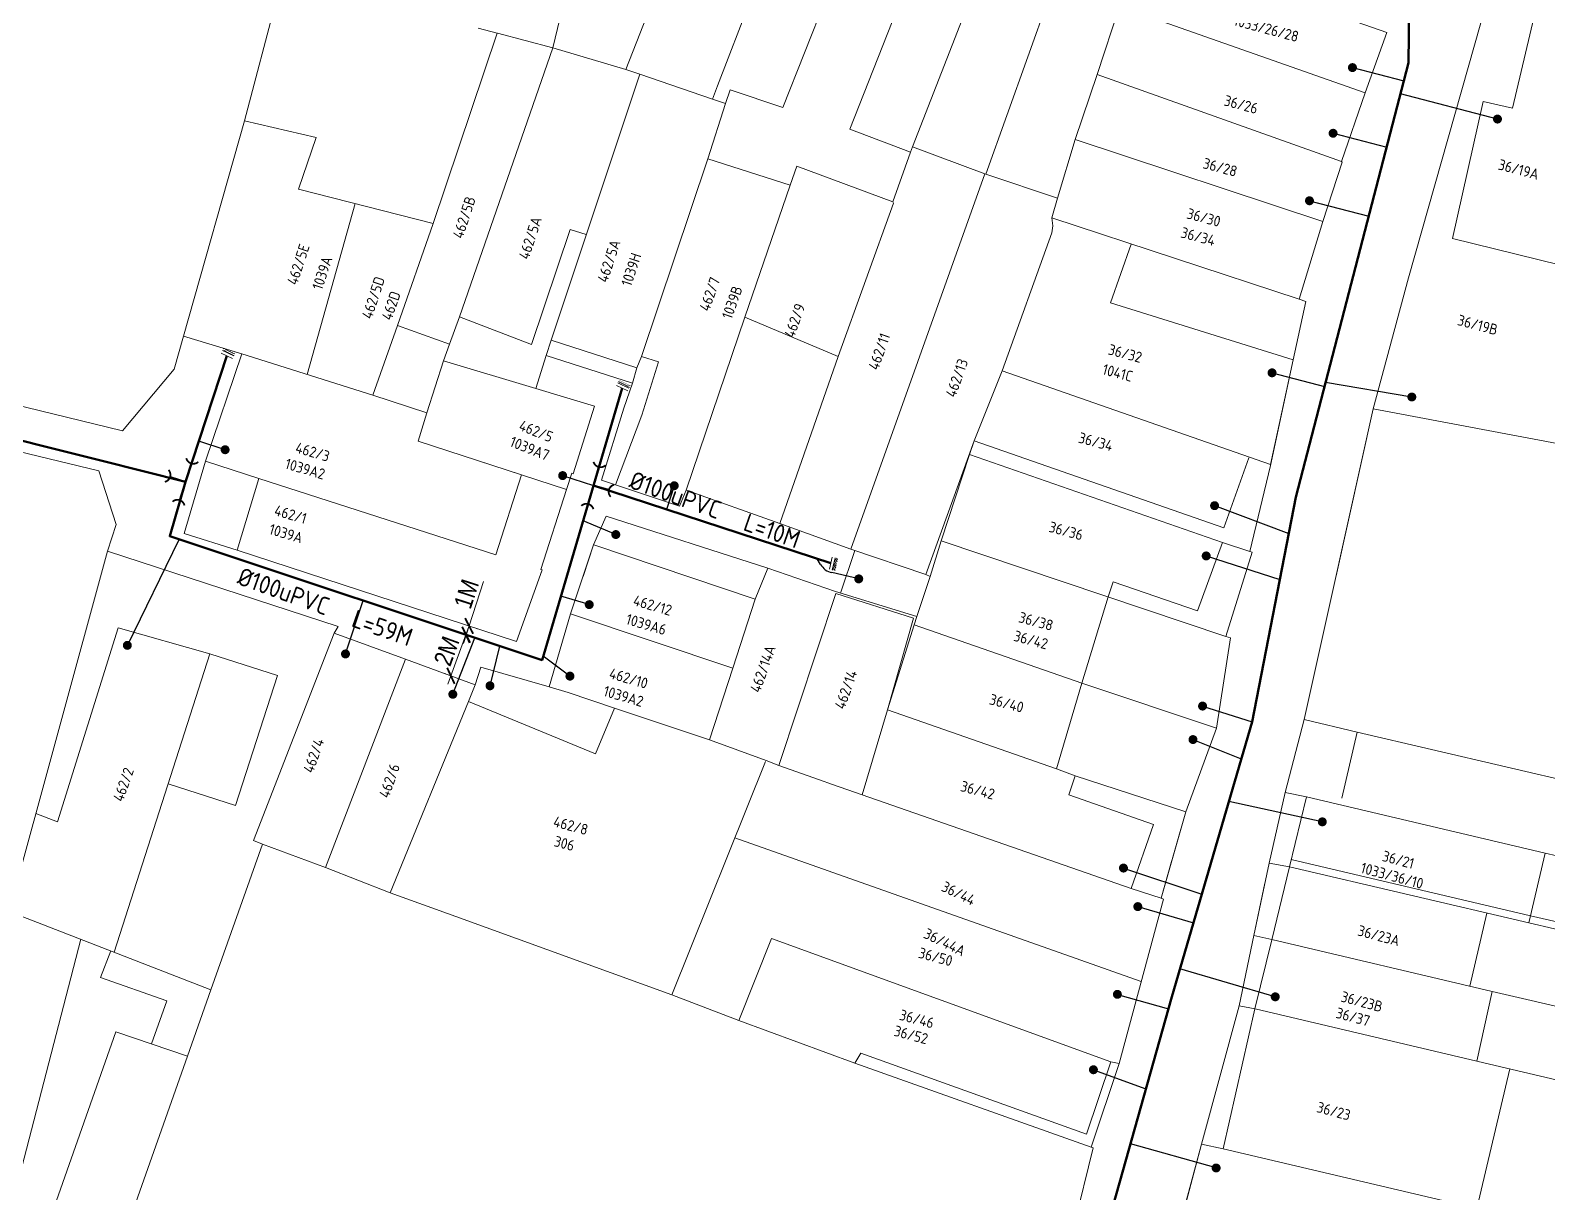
# Model space of a CAD drawing. Header units: inches. Extents: x 595615 to 1194060, y 1190840 to 2385448.
# Drawn here: x 596684.3 to 596769.1, y 1192142.7 to 1192207.7 of the extents above; entities that cross this region are included whole.
import ezdxf
from ezdxf.enums import TextEntityAlignment as Align

# ---------------------------------------------------------------- set-up
doc = ezdxf.new("R2010")
doc.units = ezdxf.units.IN
doc.header["$MEASUREMENT"] = 0
doc.layers.get('Defpoints').update_dxf_attribs({"color": 1})
for name, color, linetype, lineweight in [('Chitiet', 4, 'Continuous', 9), ('DN 100 uPVC', 4, 'Continuous', 50), ('DN 25 PE', 40, 'Continuous', 30), ('DUONG CACH LE', 112, 'Continuous', 5), ('NAM-CDAI', 220, 'Continuous', 25), ('Nen_HTHANH-TP', 9, 'Continuous', 0), ('Nen_SN-HTHANH-TP_new', 7, 'Continuous', 0), ('Nen_SN_HTHANH_old', 9, 'Continuous', 0), ('Te', 4, 'Continuous', 15), ('TEXT PIPE', 3, 'Continuous', 25), ('TLK 15', 220, 'Continuous', 20)]:
    doc.layers.add(name, color=color, linetype=linetype, lineweight=lineweight)
doc.styles.add('Sonha_QTB', font='isocp.shx', dxfattribs={"height": 0.6, "bigfont": 'bigfont.shx'})
doc.styles.add('text', font='isocp2.shx')
doc.styles.add('VNI-HC', font='VHELVCN_0.TTF')
doc.dimstyles.new('DUONG KICH THUOC', dxfattribs={"dimtxt": 1, "dimasz": 0.7, "dimexe": 0.5, "dimexo": 0.3, "dimgap": 0.2, "dimtad": 1, "dimzin": 0, "dimdsep": 46, "dimtxsty": 'VNI-HC', "dimblk": 'ARCHTICK', "dimcen": 0.09, "dimdle": 0.5, "dimclrd": 256, "dimclre": 256, "dimclrt": 256, "dimadec": 0, "dimazin": 0, "dimtfac": 1, "dimtofl": 0, "dimtmove": 0, "dimatfit": 3, "dimfxl": 1, "dimtolj": 1, "dimtzin": 0, "dimlwd": -1, "dimlwe": -1, "dimarcsym": 0})

# ---------------------------------------------------------------- blocks, each defined once
blk = doc.blocks.new('BIT')
at = {"layer": 'Chitiet', "ltscale": 100}
for p, q in [((0.35, 0), (-0.35, 0)), ((-0.303, -0.163), (-0.35, -0.21)), ((0.35, -0.163), (-0.35, -0.163)), ((-0.179, -0.163), (-0.342, -0.325)), ((-0.056, -0.163), (-0.218, -0.325)), ((0.068, -0.163), (-0.094, -0.325)), ((0.192, -0.163), (0.029, -0.325)), ((0.316, -0.163), (0.153, -0.325)), ((0.35, -0.252), (0.277, -0.325))]:
    blk.add_line(p, q, dxfattribs=at)
blk = doc.blocks.new('TE1')
at = {"layer": 'Chitiet', "ltscale": 100, "const_width": 0.1}
for points in [[(-0.35, 1.276, 0.571257), (0.35, 1.276)], [(1.098, 0.35, 0.571257), (1.098, -0.35)], [(0.35, -1.276, 0.571257), (-0.35, -1.276)]]:
    blk.add_lwpolyline(points, format="xyb", dxfattribs=at)
for points in [[(0, -1.076), (0, 1.076)], [(0.898, 0), (0, 0)]]:
    blk.add_lwpolyline(points, dxfattribs=at)
blk = doc.blocks.new('_ArchTick')
at = {"color": 0, "linetype": 'ByBlock', "const_width": 0.15}
blk.add_lwpolyline([(-0.5, -0.5), (0.5, 0.5)], dxfattribs=at)
blk = doc.blocks.new('*D87')
at = {"layer": 'Defpoints', "color": 0}
for p in [(596708.63, 1192173.874), (596707.789, 1192171.582), (596707.789, 1192171.582)]:
    blk.add_point(p, dxfattribs=at)
at = {"layer": 'DUONG CACH LE'}
for p, q in [((596708.802, 1192174.343), (596707.617, 1192171.113)), ((596708.348, 1192173.977), (596708.16, 1192174.046)), ((596707.508, 1192171.686), (596707.32, 1192171.755))]:
    blk.add_line(p, q, dxfattribs=at)
at = {"layer": 'DUONG CACH LE', "xscale": 0.7, "yscale": 0.7, "zscale": 0.7}
for p, rotation in [((596708.63, 1192173.874), 69.8623348692363), ((596707.789, 1192171.582), 249.8623348692363)]:
    blk.add_blockref('_ArchTick', p, dxfattribs=dict(at, rotation=rotation))
at = {"layer": 'DUONG CACH LE', "insert": (596707.552, 1192172.969), "char_height": 1, "attachment_point": 5, "rotation": 69.86233, "style": 'VNI-HC'}
blk.add_mtext('\\A1;2M', dxfattribs=at)
blk = doc.blocks.new('*D48')
at = {"layer": 'Defpoints', "color": 0}
for p in [(596708.793, 1192174.374), (596708.81, 1192174.369), (596708.63, 1192173.874)]:
    blk.add_point(p, dxfattribs=at)
at = {"layer": 'DUONG CACH LE'}
for p, q in [((596708.81, 1192174.369), (596709.62, 1192176.852)), ((596708.492, 1192173.393), (596708.81, 1192174.369)), ((596709.078, 1192174.281), (596709.285, 1192174.214)), ((596708.915, 1192173.781), (596709.122, 1192173.713))]:
    blk.add_line(p, q, dxfattribs=at)
at = {"layer": 'DUONG CACH LE', "xscale": 0.7, "yscale": 0.7, "zscale": 0.7}
for p, rotation in [((596708.647, 1192173.868), 251.9359088068928), ((596708.81, 1192174.369), 71.9359088068928)]:
    blk.add_blockref('_ArchTick', p, dxfattribs=dict(at, rotation=rotation))
at = {"layer": 'DUONG CACH LE', "insert": (596708.658, 1192176.16), "char_height": 1, "attachment_point": 5, "rotation": 71.93591, "style": 'VNI-HC'}
blk.add_mtext('\\A1;1M', dxfattribs=at)
blk = doc.blocks.new('TLK 15')
at = {"layer": 'TLK 15', "linetype": 'Continuous', "const_width": 0.25}
blk.add_lwpolyline([(-0.125, 0, 1), (0.125, 0, 1)], format="xyb", close=True, dxfattribs=at)

msp = doc.modelspace()

# ---------------------------------------------------------------- linework, layer by layer
at = {"layer": 'DN 100 uPVC'}
for points in [[(596783.519, 1192284.383), (596778.165, 1192269.149), (596773.934, 1192255.449), (596768.433, 1192241.908), (596765.637, 1192231.988), (596761.406, 1192213.599), (596761.317, 1192205.846), (596755.011, 1192181.561), (596752.565, 1192169.005), (596748.081, 1192153.639), (596742.232, 1192132.849), (596741.035, 1192124.104)], [(596644.481, 1192194.669), (596659.24, 1192190.865), (596672.894, 1192187.453), (596688.226, 1192183.621), (596692.954, 1192182.425)], [(596717.358, 1192187.654), (596712.889, 1192172.458), (596692.08, 1192179.377), (596692.954, 1192182.425), (596695.27, 1192189.469)], [(596715.759, 1192182.218), (596729.027, 1192177.874)]]:
    msp.add_lwpolyline(points, dxfattribs=at)
at = {"layer": 'DN 25 PE'}
for p, q in [((596758.177, 1192205.574), (596761.052, 1192204.827)), ((596766.282, 1192202.698), (596760.865, 1192204.104)), ((596757.094, 1192201.904), (596760.091, 1192201.125)), ((596755.775, 1192198.132), (596759.09, 1192197.271)), ((596753.685, 1192188.515), (596756.619, 1192187.753)), ((596761.496, 1192187.164), (596756.676, 1192187.976)), ((596695.173, 1192184.218), (596693.703, 1192184.702)), ((596714.037, 1192182.771), (596715.759, 1192182.218)), ((596720.275, 1192182.205), (596719.841, 1192180.881)), ((596750.472, 1192181.091), (596754.616, 1192179.537)), ((596717.009, 1192179.476), (596715.181, 1192180.251)), ((596689.709, 1192173.283), (596692.614, 1192179.199)), ((596728.448, 1192177.807), (596728.257, 1192178.126)), ((596750.004, 1192178.282), (596754.115, 1192176.96)), ((596730.585, 1192176.999), (596729.081, 1192177.347)), ((596715.524, 1192175.56), (596713.938, 1192176.026)), ((596701.9, 1192172.804), (596702.891, 1192175.782)), ((596707.899, 1192170.549), (596709.122, 1192173.713)), ((596709.977, 1192171.024), (596710.52, 1192173.245)), ((596714.445, 1192171.564), (596712.953, 1192172.678)), ((596749.8, 1192169.89), (596752.565, 1192169.005)), ((596749.265, 1192168.018), (596751.964, 1192166.946)), ((596756.493, 1192163.42), (596751.267, 1192164.558)), ((596745.379, 1192160.837), (596749.755, 1192159.376)), ((596746.181, 1192158.683), (596749.288, 1192157.776)), ((596753.862, 1192153.641), (596748.535, 1192155.196)), ((596745.04, 1192153.779), (596747.894, 1192152.976)), ((596743.701, 1192149.565), (596746.632, 1192148.491)), ((596750.558, 1192144.075), (596745.769, 1192145.422))]:
    msp.add_line(p, q, dxfattribs=at)
msp.add_arc((596729.306, 1192178.321), 1, 210.94641, 256.99399, dxfattribs=at)
at = {"layer": 'Nen_HTHANH-TP', "linetype": 'Continuous'}
for p, q in [((596721.827, 1192216.356), (596717.566, 1192205.473)), ((596727.127, 1192216.09), (596722.696, 1192204.557)), ((596726.347, 1192203.35), (596731.267, 1192215.754)), ((596735.058, 1192214.787), (596730.088, 1192202.133)), ((596738.419, 1192213.509), (596733.589, 1192201.145)), ((596742.19, 1192212.182), (596737.68, 1192199.619)), ((596746.25, 1192212.386), (596760.104, 1192207.527)), ((596766.171, 1192210.942), (596761.305, 1192193.828)), ((596766.171, 1192210.942), (596761.305, 1192193.828)), ((596696.248, 1192202.605), (596698.312, 1192210.417)), ((596714.362, 1192210.3), (596713.495, 1192206.679)), ((596767.128, 1192203.313), (596768.642, 1192209.734)), ((596745.153, 1192208.985), (596743.906, 1192205.194)), ((596758.887, 1192204.166), (596745.153, 1192208.985)), ((596710.374, 1192207.507), (596706.803, 1192196.864)), ((596709.314, 1192207.786), (596710.374, 1192207.507)), ((596710.374, 1192207.507), (596710.394, 1192207.497)), ((596710.394, 1192207.497), (596713.495, 1192206.679)), ((596760.104, 1192207.527), (596758.887, 1192204.166)), ((596708.277, 1192191.645), (596713.495, 1192206.679)), ((596713.495, 1192206.679), (596717.566, 1192205.473)), ((596713.398, 1192190.349), (596718.346, 1192205.213)), ((596717.566, 1192205.473), (596718.346, 1192205.213)), ((596718.346, 1192205.213), (596722.417, 1192203.816)), ((596743.906, 1192205.194), (596742.689, 1192201.563)), ((596743.906, 1192205.194), (596757.57, 1192200.325)), ((596722.696, 1192204.557), (596722.417, 1192203.816)), ((596723.137, 1192203.567), (596723.397, 1192204.327)), ((596723.397, 1192204.327), (596726.347, 1192203.35)), ((596758.887, 1192204.166), (596757.57, 1192200.325)), ((596758.887, 1192204.166), (596757.57, 1192200.325)), ((596723.137, 1192203.567), (596722.16, 1192200.476)), ((596722.417, 1192203.816), (596723.137, 1192203.567)), ((596765.487, 1192203.671), (596763.763, 1192196.02)), ((596765.487, 1192203.671), (596767.128, 1192203.313)), ((596692.848, 1192190.563), (596696.248, 1192202.605)), ((596696.248, 1192202.605), (596700.259, 1192201.659)), ((596700.259, 1192201.659), (596699.281, 1192198.788)), ((596733.479, 1192200.855), (596730.088, 1192202.133)), ((596742.689, 1192201.563), (596741.702, 1192198.282)), ((596742.689, 1192201.563), (596756.513, 1192196.964)), ((596732.482, 1192198.075), (596733.479, 1192200.855)), ((596733.589, 1192201.145), (596733.479, 1192200.855)), ((596737.64, 1192199.639), (596733.589, 1192201.145)), ((596718.449, 1192189.433), (596722.16, 1192200.476)), ((596726.761, 1192199.01), (596722.16, 1192200.476)), ((596726.761, 1192199.01), (596727.13, 1192200.06)), ((596727.13, 1192200.06), (596732.482, 1192198.075)), ((596757.61, 1192200.285), (596756.513, 1192196.964)), ((596757.61, 1192200.285), (596756.513, 1192196.964)), ((596757.57, 1192200.325), (596757.61, 1192200.285)), ((596757.57, 1192200.325), (596757.61, 1192200.285)), ((596724.227, 1192191.628), (596726.761, 1192199.01)), ((596737.64, 1192199.639), (596730.147, 1192178.663)), ((596737.68, 1192199.619), (596737.64, 1192199.639)), ((596741.702, 1192198.282), (596737.68, 1192199.619)), ((596699.281, 1192198.788), (596706.803, 1192196.864)), ((596729.439, 1192189.422), (596732.522, 1192197.995)), ((596732.522, 1192197.995), (596732.482, 1192198.075)), ((596741.702, 1192198.282), (596741.372, 1192197.172)), ((596741.372, 1192197.172), (596755.206, 1192192.623)), ((596741.372, 1192197.172), (596741.433, 1192196.732)), ((596704.807, 1192191.162), (596706.803, 1192196.864)), ((596714.453, 1192196.52), (596712.298, 1192190.098)), ((596714.453, 1192196.52), (596715.353, 1192196.241)), ((596741.383, 1192196.332), (596738.599, 1192188.63)), ((596741.433, 1192196.732), (596741.383, 1192196.332)), ((596756.513, 1192196.964), (596755.206, 1192192.623)), ((596756.513, 1192196.964), (596755.206, 1192192.623)), ((596745.804, 1192195.715), (596744.646, 1192192.434)), ((596763.763, 1192196.02), (596769.745, 1192194.555)), ((596761.305, 1192193.828), (596759.331, 1192186.506)), ((596761.305, 1192193.828), (596759.331, 1192186.506)), ((596647.686, 1192192.886), (596688.114, 1192183.029)), ((596744.646, 1192192.434), (596754.859, 1192189.243)), ((596755.566, 1192192.503), (596754.859, 1192189.243)), ((596755.566, 1192192.503), (596754.859, 1192189.243)), ((596755.206, 1192192.623), (596755.566, 1192192.503)), ((596755.206, 1192192.623), (596755.566, 1192192.503)), ((596707.718, 1192190.115), (596708.277, 1192191.645)), ((596708.277, 1192191.645), (596712.298, 1192190.098)), ((596724.227, 1192191.628), (596720.935, 1192181.955)), ((596724.227, 1192191.628), (596729.439, 1192189.422)), ((596655.407, 1192191.002), (596688.114, 1192183.029)), ((596692.319, 1192188.712), (596692.848, 1192190.563)), ((596692.319, 1192188.712), (596692.848, 1192190.563)), ((596692.848, 1192190.563), (596696.109, 1192189.575)), ((596692.848, 1192190.563), (596696.109, 1192189.575)), ((596703.42, 1192187.271), (596704.807, 1192191.162)), ((596704.807, 1192191.162), (596707.718, 1192190.115)), ((596696.109, 1192189.575), (596694.083, 1192183.574)), ((596696.109, 1192189.575), (596694.083, 1192183.574)), ((596696.109, 1192189.575), (596703.42, 1192187.271)), ((596696.109, 1192189.575), (596703.42, 1192187.271)), ((596707.369, 1192189.194), (596707.718, 1192190.115)), ((596713.109, 1192189.479), (596713.398, 1192190.349)), ((596713.398, 1192190.349), (596718.179, 1192188.793)), ((596674.299, 1192188.948), (596689.432, 1192185.27)), ((596674.299, 1192188.948), (596689.432, 1192185.27)), ((596689.432, 1192185.27), (596692.319, 1192188.712)), ((596689.432, 1192185.27), (596692.319, 1192188.712)), ((596707.369, 1192189.194), (596706.451, 1192186.274)), ((596712.53, 1192187.648), (596707.369, 1192189.194)), ((596713.109, 1192189.479), (596712.53, 1192187.648)), ((596713.109, 1192189.479), (596717.94, 1192187.943)), ((596717.94, 1192187.943), (596718.179, 1192188.793)), ((596718.179, 1192188.793), (596718.449, 1192189.433)), ((596718.449, 1192189.433), (596719.399, 1192189.134)), ((596719.399, 1192189.134), (596718.471, 1192186.153)), ((596726.166, 1192180.099), (596729.439, 1192189.422)), ((596754.859, 1192189.243), (596753.594, 1192183.342)), ((596754.859, 1192189.243), (596753.604, 1192183.392)), ((596717.451, 1192186.542), (596717.94, 1192187.943)), ((596738.599, 1192188.63), (596737.033, 1192184.708)), ((596738.599, 1192188.63), (596753.604, 1192183.392)), ((596703.42, 1192187.271), (596706.451, 1192186.274)), ((596703.42, 1192187.271), (596706.451, 1192186.274)), ((596715.811, 1192186.661), (596712.53, 1192187.648)), ((596706.451, 1192186.274), (596705.963, 1192184.703)), ((596706.451, 1192186.274), (596705.963, 1192184.703)), ((596714.634, 1192182.87), (596715.811, 1192186.661)), ((596716.204, 1192182.511), (596717.451, 1192186.542)), ((596718.471, 1192186.153), (596716.994, 1192182.252)), ((596755.485, 1192169.133), (596759.331, 1192186.506)), ((596759.331, 1192186.506), (596757.269, 1192177.165)), ((596759.331, 1192186.506), (596792.086, 1192180.303)), ((596711.734, 1192182.818), (596705.963, 1192184.703)), ((596705.963, 1192184.703), (596714.255, 1192182)), ((596737.033, 1192184.708), (596734.329, 1192177.246)), ((596737.033, 1192184.708), (596736.783, 1192183.948)), ((596737.033, 1192184.708), (596750.986, 1192179.86)), ((596694.083, 1192183.574), (596692.887, 1192179.543)), ((596692.887, 1192179.543), (596694.083, 1192183.574)), ((596694.083, 1192183.574), (596697.064, 1192182.616)), ((596736.783, 1192183.948), (596735.197, 1192179.127)), ((596736.783, 1192183.948), (596750.907, 1192179.039)), ((596750.986, 1192179.86), (596752.393, 1192183.761)), ((596689.076, 1192180.03), (596688.114, 1192183.029)), ((596688.114, 1192183.029), (596689.076, 1192180.03)), ((596711.734, 1192182.818), (596710.298, 1192178.347)), ((596711.734, 1192182.818), (596714.255, 1192182)), ((596714.255, 1192182), (596714.544, 1192182.9)), ((596714.544, 1192182.9), (596714.634, 1192182.87)), ((596753.594, 1192183.342), (596752.448, 1192178.531)), ((596753.594, 1192183.342), (596752.448, 1192178.531)), ((596753.604, 1192183.392), (596753.594, 1192183.342)), ((596697.064, 1192182.616), (596695.847, 1192178.595)), ((596710.298, 1192178.347), (596697.064, 1192182.616)), ((596714.255, 1192182), (596712.818, 1192177.529)), ((596712.818, 1192177.529), (596714.255, 1192182)), ((596716.994, 1192182.252), (596716.204, 1192182.511)), ((596716.994, 1192182.252), (596716.204, 1192182.511)), ((596720.575, 1192181.055), (596716.994, 1192182.252)), ((596720.575, 1192181.055), (596716.994, 1192182.252)), ((596720.935, 1192181.955), (596720.575, 1192181.055)), ((596720.935, 1192181.955), (596720.575, 1192181.055)), ((596726.166, 1192180.099), (596720.935, 1192181.955)), ((596726.166, 1192180.099), (596720.935, 1192181.955)), ((596716.466, 1192180.512), (596715.767, 1192178.911)), ((596715.767, 1192178.911), (596716.466, 1192180.512)), ((596716.466, 1192180.512), (596725.508, 1192177.589)), ((596725.508, 1192177.589), (596716.466, 1192180.512)), ((596688.607, 1192178.549), (596689.076, 1192180.03)), ((596689.076, 1192180.03), (596688.607, 1192178.549)), ((596692.887, 1192179.543), (596695.847, 1192178.595)), ((596730.147, 1192178.663), (596726.166, 1192180.099)), ((596730.147, 1192178.663), (596726.166, 1192180.099)), ((596688.607, 1192178.549), (596683.104, 1192158.415)), ((596688.607, 1192178.549), (596701.491, 1192174.33)), ((596695.847, 1192178.595), (596711.452, 1192173.508)), ((596715.767, 1192178.911), (596714.48, 1192175.04)), ((596715.767, 1192178.911), (596715.179, 1192177.131)), ((596715.777, 1192178.911), (596724.8, 1192175.858)), ((596734.329, 1192177.246), (596730.147, 1192178.663)), ((596734.329, 1192177.246), (596730.147, 1192178.663)), ((596735.197, 1192179.127), (596734.569, 1192177.136)), ((596751.101, 1192173.78), (596735.197, 1192179.127)), ((596750.907, 1192179.039), (596749.51, 1192175.218)), ((596750.907, 1192179.039), (596752.448, 1192178.531)), ((596752.578, 1192178.491), (596751.101, 1192173.78)), ((596752.578, 1192178.491), (596751.101, 1192173.78)), ((596752.448, 1192178.531), (596752.578, 1192178.491)), ((596712.888, 1192177.509), (596711.452, 1192173.508)), ((596712.888, 1192177.509), (596712.759, 1192177.129)), ((596712.818, 1192177.529), (596712.888, 1192177.509)), ((596712.888, 1192177.509), (596712.818, 1192177.529)), ((596725.508, 1192177.589), (596724.8, 1192175.858)), ((596725.508, 1192177.589), (596729.289, 1192176.292)), ((596734.569, 1192177.136), (596733.83, 1192174.896)), ((596734.569, 1192177.136), (596733.83, 1192174.896)), ((596734.329, 1192177.246), (596734.569, 1192177.136)), ((596734.329, 1192177.246), (596734.569, 1192177.136)), ((596744.809, 1192176.835), (596744.53, 1192175.994)), ((596749.51, 1192175.218), (596744.809, 1192176.835)), ((596729.299, 1192176.182), (596726.127, 1192166.569)), ((596729.289, 1192176.292), (596733.83, 1192174.896)), ((596729.299, 1192176.182), (596733.651, 1192174.806)), ((596744.53, 1192175.994), (596743.053, 1192171.173)), ((596724.8, 1192175.858), (596723.553, 1192172.017)), ((596689.201, 1192174.26), (596685.81, 1192163.427)), ((596689.201, 1192174.26), (596694.322, 1192172.814)), ((596701.491, 1192174.33), (596701.271, 1192173.969)), ((596714.48, 1192175.04), (596713.284, 1192170.959)), ((596714.48, 1192175.04), (596723.553, 1192172.017)), ((596733.651, 1192174.806), (596732.195, 1192169.674)), ((596733.681, 1192174.436), (596732.195, 1192169.674)), ((596733.681, 1192174.436), (596733.83, 1192174.896)), ((596743.053, 1192171.173), (596733.681, 1192174.436)), ((596743.053, 1192171.173), (596733.681, 1192174.436)), ((596696.751, 1192162.386), (596701.271, 1192173.969)), ((596701.271, 1192173.969), (596705.252, 1192172.513)), ((596751.371, 1192173.71), (596750.575, 1192168.649)), ((596751.371, 1192173.71), (596750.575, 1192168.649)), ((596751.101, 1192173.78), (596751.371, 1192173.71)), ((596751.101, 1192173.78), (596751.371, 1192173.71)), ((596694.322, 1192172.814), (596688.966, 1192156.139)), ((596698.103, 1192171.597), (596694.322, 1192172.814)), ((596700.782, 1192160.859), (596705.252, 1192172.513)), ((596705.252, 1192172.513), (596709.143, 1192171.086)), ((596709.143, 1192171.086), (596709.473, 1192172.056)), ((596709.473, 1192172.056), (596713.284, 1192170.959)), ((596723.553, 1192172.017), (596722.246, 1192168.006)), ((596723.553, 1192172.017), (596723.573, 1192172.007)), ((596698.103, 1192171.597), (596695.759, 1192164.325)), ((596708.774, 1192170.145), (596709.143, 1192171.086)), ((596713.284, 1192170.959), (596714.354, 1192170.65)), ((596741.637, 1192166.382), (596743.053, 1192171.173)), ((596743.053, 1192171.173), (596750.575, 1192168.649)), ((596750.575, 1192168.649), (596743.053, 1192171.173)), ((596704.403, 1192159.452), (596708.774, 1192170.145)), ((596708.774, 1192170.145), (596715.867, 1192167.221)), ((596714.354, 1192170.65), (596716.935, 1192169.782)), ((596715.867, 1192167.221), (596716.935, 1192169.782)), ((596716.935, 1192169.782), (596722.246, 1192168.006)), ((596732.195, 1192169.674), (596730.778, 1192164.923)), ((596741.637, 1192166.382), (596732.195, 1192169.674)), ((596750.575, 1192168.649), (596748.859, 1192163.978)), ((596748.859, 1192163.978), (596750.575, 1192168.649)), ((596754.418, 1192165.052), (596755.485, 1192169.133)), ((596755.485, 1192169.133), (596758.446, 1192168.436)), ((596758.446, 1192168.436), (596757.579, 1192164.735)), ((596758.446, 1192168.436), (596783.6, 1192162.546)), ((596722.246, 1192168.006), (596725.417, 1192166.849)), ((596720.137, 1192153.755), (596725.377, 1192166.799)), ((596726.127, 1192166.569), (596725.417, 1192166.849)), ((596728.398, 1192165.761), (596726.127, 1192166.569)), ((596742.688, 1192165.993), (596741.637, 1192166.382)), ((596742.688, 1192165.993), (596742.328, 1192164.923)), ((596748.859, 1192163.978), (596742.688, 1192165.993)), ((596695.759, 1192164.325), (596691.988, 1192165.542)), ((596729.118, 1192165.512), (596728.398, 1192165.761)), ((596729.118, 1192165.512), (596730.778, 1192164.923)), ((596730.778, 1192164.923), (596745.813, 1192159.695)), ((596742.328, 1192164.923), (596747.06, 1192163.276)), ((596753.522, 1192161.102), (596754.418, 1192165.052)), ((596754.418, 1192165.052), (596755.609, 1192164.813)), ((596755.609, 1192164.813), (596754.652, 1192160.902)), ((596755.609, 1192164.813), (596768.941, 1192161.674)), ((596685.81, 1192163.427), (596684.599, 1192163.886)), ((596747.06, 1192163.276), (596745.813, 1192159.695)), ((596747.483, 1192159.157), (596748.859, 1192163.978)), ((596748.859, 1192163.978), (596747.822, 1192160.347)), ((596697.261, 1192162.176), (596696.751, 1192162.386)), ((596697.261, 1192162.176), (596694.367, 1192154.034)), ((596700.782, 1192160.859), (596697.261, 1192162.176)), ((596768.941, 1192161.674), (596768.034, 1192157.783)), ((596768.941, 1192161.674), (596782.654, 1192158.455)), ((596704.403, 1192159.452), (596700.782, 1192160.859)), ((596748.071, 1192161.197), (596747.483, 1192159.157)), ((596752.665, 1192157.061), (596753.522, 1192161.102)), ((596753.522, 1192161.102), (596754.652, 1192160.902)), ((596754.652, 1192160.912), (596753.675, 1192156.832)), ((596754.652, 1192160.902), (596768.034, 1192157.783)), ((596754.747, 1192161.306), (596768.124, 1192158.173)), ((596753.282, 1192159.991), (596752.665, 1192157.061)), ((596708.064, 1192158.125), (596704.403, 1192159.452)), ((596747.623, 1192159.097), (596745.131, 1192149.905)), ((596747.623, 1192159.097), (596745.131, 1192149.905)), ((596745.813, 1192159.695), (596747.483, 1192159.157)), ((596747.483, 1192159.157), (596747.623, 1192159.097)), ((596747.483, 1192159.157), (596747.623, 1192159.097)), ((596683.104, 1192158.415), (596694.367, 1192154.034)), ((596764.737, 1192154.241), (596765.694, 1192158.321)), ((596768.124, 1192158.173), (596781.827, 1192154.974)), ((596720.137, 1192153.755), (596708.064, 1192158.125)), ((596781.267, 1192154.654), (596768.034, 1192157.783)), ((596681.762, 1192136.184), (596687.105, 1192156.858)), ((596725.705, 1192156.909), (596723.879, 1192152.318)), ((596744.681, 1192150.004), (596725.705, 1192156.909)), ((596752.665, 1192157.061), (596751.848, 1192153.13)), ((596751.848, 1192153.13), (596752.665, 1192157.061)), ((596752.665, 1192157.061), (596753.665, 1192156.842)), ((596753.675, 1192156.832), (596752.728, 1192152.971)), ((596753.665, 1192156.842), (596765.987, 1192153.942)), ((596688.207, 1192154.729), (596688.785, 1192156.209)), ((596688.207, 1192154.729), (596691.908, 1192153.422)), ((596694.367, 1192154.034), (596693.07, 1192150.333)), ((596765.13, 1192150.041), (596765.987, 1192153.942)), ((596765.987, 1192153.942), (596783.341, 1192149.916)), ((596691.06, 1192151.011), (596691.908, 1192153.422)), ((596723.879, 1192152.318), (596720.137, 1192153.755)), ((596751.848, 1192153.13), (596749.744, 1192145.399)), ((596749.744, 1192145.399), (596751.848, 1192153.13)), ((596751.848, 1192153.13), (596752.738, 1192152.971)), ((596730.371, 1192149.933), (596723.879, 1192152.318)), ((596752.728, 1192152.971), (596750.944, 1192145.139)), ((596752.738, 1192152.971), (596765.13, 1192150.041)), ((596689.059, 1192151.69), (596680.658, 1192127.743)), ((596693.07, 1192150.333), (596689.059, 1192151.69)), ((596693.07, 1192150.333), (596688.002, 1192135.989)), ((596730.71, 1192150.493), (596730.371, 1192149.933)), ((596743.574, 1192145.234), (596730.371, 1192149.933)), ((596743.314, 1192145.963), (596730.71, 1192150.493)), ((596744.681, 1192150.004), (596743.314, 1192145.963)), ((596745.131, 1192149.905), (596743.574, 1192145.234)), ((596745.131, 1192149.905), (596743.574, 1192145.234)), ((596745.131, 1192149.905), (596744.681, 1192150.004)), ((596765.13, 1192150.041), (596779.453, 1192146.672)), ((596743.694, 1192145.194), (596733.059, 1192102.175)), ((596743.694, 1192145.194), (596733.059, 1192102.175)), ((596743.574, 1192145.234), (596743.694, 1192145.194)), ((596743.694, 1192145.194), (596743.574, 1192145.234)), ((596749.744, 1192145.399), (596748.707, 1192141.528)), ((596748.717, 1192141.528), (596749.744, 1192145.399)), ((596749.744, 1192145.399), (596750.944, 1192145.139)), ((596750.944, 1192145.139), (596765.137, 1192141.801))]:
    msp.add_line(p, q, dxfattribs=at)
for points in [[(596702.44, 1192197.98), (596699.765, 1192188.423)], [(596729.56, 1192176.209), (596730.367, 1192178.588)], [(596746.377, 1192154.501), (596723.664, 1192162.533)], [(596766.973, 1192149.607), (596765.137, 1192141.801)]]:
    msp.add_lwpolyline(points, dxfattribs=at)

# ---------------------------------------------------------------- block references
at = {"layer": 'Chitiet'}
for p, rotation in [((596695.27, 1192189.469), 154.3347499787731), ((596717.358, 1192187.654), 154.33475000506), ((596729.027, 1192177.874), 77.16737499832556)]:
    msp.add_blockref('BIT', p, dxfattribs=dict(at, rotation=rotation))
at = {"layer": 'Te'}
for p, rotation in [((596692.954, 1192182.425), 162.4616510799292), ((596715.759, 1192182.218), 344.4934446240356)]:
    msp.add_blockref('TE1', p, dxfattribs=dict(at, rotation=rotation))
at = {"layer": 'TLK 15', "rotation": 359.9999999934133}
for p in [(596758.177, 1192205.574), (596766.282, 1192202.698), (596757.094, 1192201.904), (596755.775, 1192198.132), (596753.685, 1192188.515), (596761.496, 1192187.164), (596695.173, 1192184.218), (596714.037, 1192182.771), (596720.275, 1192182.205), (596750.472, 1192181.091), (596717.009, 1192179.476), (596750.004, 1192178.282), (596730.585, 1192176.999), (596715.524, 1192175.56), (596689.709, 1192173.283), (596701.9, 1192172.804), (596714.445, 1192171.564), (596709.977, 1192171.024), (596707.899, 1192170.549), (596749.8, 1192169.89), (596749.265, 1192168.018), (596756.493, 1192163.42), (596745.379, 1192160.837), (596746.181, 1192158.683), (596745.04, 1192153.779), (596753.862, 1192153.641), (596743.701, 1192149.565), (596750.558, 1192144.075)]:
    msp.add_blockref('TLK 15', p, dxfattribs=at)
at = {"layer": 'TLK 15'}
for p in [(596758.177, 1192205.574), (596766.282, 1192202.698), (596757.094, 1192201.904), (596755.775, 1192198.132), (596753.685, 1192188.515), (596761.496, 1192187.164), (596695.173, 1192184.218), (596714.037, 1192182.771), (596720.275, 1192182.205), (596750.472, 1192181.091), (596717.009, 1192179.476), (596750.004, 1192178.282), (596730.585, 1192176.999), (596715.524, 1192175.56), (596689.709, 1192173.283), (596701.9, 1192172.804), (596714.445, 1192171.564), (596709.977, 1192171.024), (596707.899, 1192170.549), (596749.8, 1192169.89), (596749.265, 1192168.018), (596756.493, 1192163.42), (596745.379, 1192160.837), (596746.181, 1192158.683), (596745.04, 1192153.779), (596753.862, 1192153.641), (596743.701, 1192149.565), (596750.558, 1192144.075)]:
    msp.add_blockref('TLK 15', p, dxfattribs=at)

# ---------------------------------------------------------------- texts
at = {"layer": 'NAM-CDAI', "style": 'text'}
for s, p in [('L=10M', (596724.067, 1192179.741)), ('L=59M', (596702.169, 1192174.358))]:
    msp.add_text(s, height=1, rotation=340.68614, dxfattribs=at).set_placement(p)
at = {"layer": 'Nen_SN-HTHANH-TP_new', "style": 'Sonha_QTB'}
for s, rotation, p in [('36/26', 345.04623, (596751.95, 1192203.514)), ('36/28', 345.04623, (596750.782, 1192200.004)), ('36/19A', 345.04623, (596767.467, 1192199.883)), ('462/5B', 71.89527, (596708.533, 1192197.207)), ('36/30', 345.04623, (596749.866, 1192197.198)), ('462/5A', 71.89527, (596712.224, 1192196.053)), ('462/5E', 71.89527, (596699.262, 1192194.576)), ('462/5A', 71.89527, (596716.62, 1192194.764)), ('462/5D', 71.89527, (596703.454, 1192192.719)), ('462/7', 70.64801, (596722.256, 1192192.918)), ('462/9', 70.64801, (596727.002, 1192191.434)), ('36/19B', 345.04623, (596765.179, 1192191.193)), ('462/11', 70.64801, (596731.729, 1192189.708)), ('36/32', 345.04623, (596745.472, 1192189.601)), ('462/13', 70.64801, (596736.065, 1192188.231)), ('462/5', 338.36269, (596712.552, 1192185.256)), ('462/3', 343.69131, (596700.065, 1192184.095)), ('36/34', 345.04623, (596743.83, 1192184.665)), ('462/1', 343.69131, (596698.832, 1192180.605)), ('36/36', 345.04623, (596742.173, 1192179.681)), ('462/12', 343.69131, (596719.067, 1192175.522)), ('36/38', 345.04623, (596740.492, 1192174.628)), ('462/14A', 70.64801, (596725.226, 1192171.971)), ('462/10', 343.69131, (596717.726, 1192171.442)), ('462/14', 70.64801, (596729.87, 1192170.814)), ('36/40', 345.04623, (596738.849, 1192170.044)), ('462/4', 70.64801, (596700.122, 1192167.125)), ('462/6', 70.64801, (596704.354, 1192165.719)), ('462/2', 70.64801, (596689.49, 1192165.504)), ('36/42', 345.04623, (596737.235, 1192165.191)), ('462/8', 345.04623, (596714.492, 1192163.212)), ('36/21', 345.04623, (596760.74, 1192161.302)), ('36/44', 333.85464, (596736.164, 1192159.424)), ('36/44A', 333.85464, (596735.388, 1192156.692)), ('36/23A', 345.04623, (596759.65, 1192157.061)), ('36/23B', 345.04623, (596758.703, 1192153.372)), ('36/46', 345.04623, (596733.83, 1192152.405)), ('36/23', 345.04623, (596757.131, 1192147.254))]:
    msp.add_text(s, height=0.6, rotation=rotation, dxfattribs=at).set_placement(p, align=Align.MIDDLE)
at = {"layer": 'Nen_SN_HTHANH_old', "style": 'Sonha_QTB'}
for s, rotation, p in [('1033/26/28', 345.04623, (596753.363, 1192207.764)), ('36/34', 345.04623, (596749.551, 1192196.134)), ('1039A', 71.89527, (596700.601, 1192194.097)), ('1039H', 71.89527, (596717.869, 1192194.289)), ('462D', 70.64801, (596704.445, 1192192.272)), ('1039B', 70.64801, (596723.508, 1192192.453)), ('1041C', 345.04623, (596745.055, 1192188.517)), ('1039A7', 338.36269, (596712.196, 1192184.291)), ('1039A2', 343.69131, (596699.646, 1192183.146)), ('1039A', 343.69131, (596698.578, 1192179.538)), ('1039A6', 343.69131, (596718.711, 1192174.455)), ('36/42', 345.04623, (596740.206, 1192173.589)), ('1039A2', 343.69131, (596717.44, 1192170.44)), ('306', 345.04623, (596714.133, 1192162.215)), ('1033/36/10', 345.04623, (596760.393, 1192160.411)), ('36/50', 345.04623, (596734.88, 1192155.876)), ('36/37', 345.04623, (596758.206, 1192152.521)), ('36/52', 345.04623, (596733.507, 1192151.517))]:
    msp.add_text(s, height=0.6, rotation=rotation, dxfattribs=at).set_placement(p, align=Align.MIDDLE)
at = {"layer": 'TEXT PIPE', "style": 'text'}
for p in [(596717.676, 1192182.107), (596695.778, 1192176.724)]:
    msp.add_text('%%c100uPVC', height=1, rotation=340.35102, dxfattribs=at).set_placement(p)

# ---------------------------------------------------------------- dimensions: what is measured, and where the dimension line sits
at = {"layer": 'DUONG CACH LE'}
for p2, distance, text, picture, middle in [((596708.793, 1192174.374), -0.018, '1M', '*D48', (596708.658, 1192176.16)), ((596707.789, 1192171.582), 0, '2M', '*D87', (596707.552, 1192172.969))]:
    dim = msp.add_aligned_dim(p1=(596708.63, 1192173.874), p2=p2, distance=distance, text=text, dimstyle='DUONG KICH THUOC', override={"dimpost": 'M'}, dxfattribs=at)
    dim.commit()
    dim.dimension.update_dxf_attribs({"geometry": picture, "text_midpoint": middle})

doc.saveas('drawing.dxf')
